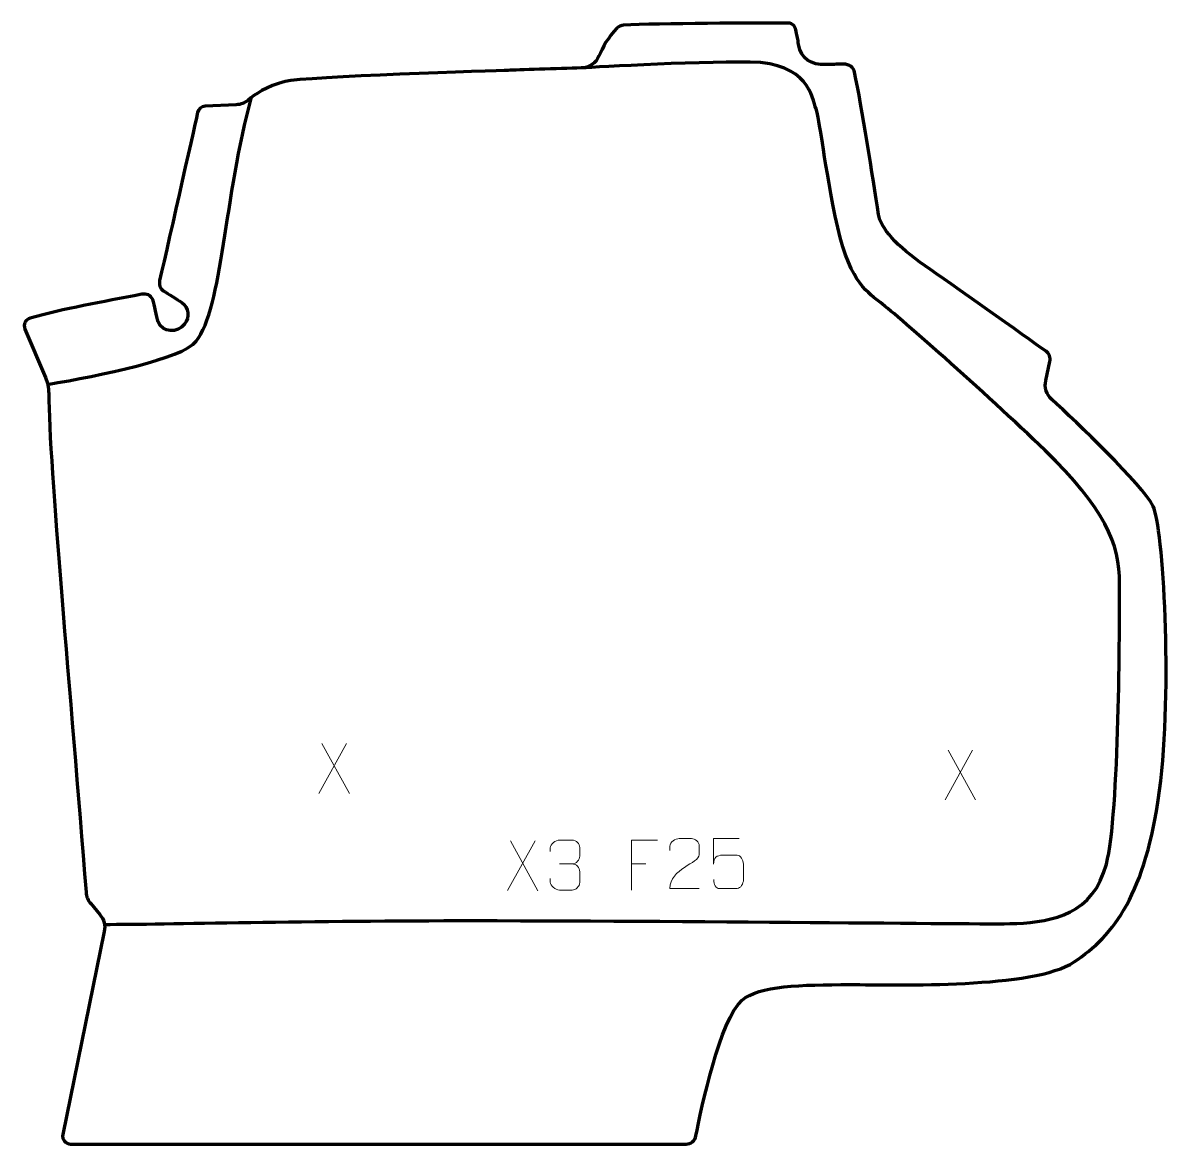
# Model space of a CAD drawing. Header units: millimetres. Extents: x -286 to 289, y -280 to 280.
import ezdxf

# ---------------------------------------------------------------- set-up
doc = ezdxf.new("R2010")
doc.units = ezdxf.units.MM
doc.header["$MEASUREMENT"] = 0
for name, color, linetype in [('layer 1', 7, 'Continuous'), ('layer 2', 7, 'Continuous'), ('layer 3', 7, 'Continuous')]:
    doc.layers.add(name, color=color, linetype=linetype)

msp = doc.modelspace()

# ---------------------------------------------------------------- linework, layer by layer
at = {"layer": 'layer 1', "color": 250, "lineweight": 9}
for points in [[(-124.253, -79.9302), (-124.253, -79.9302), (-137.9936, -104.826), (-137.9936, -104.826)], [(-136.539, -79.9302), (-136.539, -79.9302), (-122.7984, -104.8837), (-122.7984, -104.8837)], [(188.5375, -83.178), (188.5375, -83.178), (174.7969, -108.0738), (174.7969, -108.0738)], [(176.2515, -83.178), (176.2515, -83.178), (189.9921, -108.1315), (189.9921, -108.1315)], [(-30.0529, -128.4976), (-30.0529, -128.4976), (-43.7935, -153.3934), (-43.7935, -153.3934)], [(-42.3389, -128.4976), (-42.3389, -128.4976), (-28.5983, -153.4511), (-28.5983, -153.4511)], [(-17.7602, -140.1005), (-17.7602, -140.1005), (-11.5638, -140.1005), (-11.5638, -140.1005)], [(18.1699, -140.1005), (18.1699, -140.1005), (25.338, -140.1005), (25.338, -140.1005)]]:
    msp.add_open_spline(points, degree=3, dxfattribs=at)
for points, knots in [([(-22.4699, -133.8553), (-22.4699, -133.8553), (-22.4699, -131.9981), (-22.4699, -131.9981), (-22.4699, -131.9981), (-22.4842, -130.2562), (-19.8197, -128.1381), (-17.7606, -128.1608), (-17.7606, -128.1608), (-15.6965, -128.1608), (-13.6325, -128.1608), (-11.5688, -128.1608), (-11.5688, -128.1608), (-9.3743, -128.152), (-7.776, -129.9988), (-7.7316, -131.9109), (-7.7316, -131.9109), (-7.732, -133.346), (-7.732, -134.7811), (-7.7316, -136.2166), (-7.7316, -136.2166), (-7.7802, -137.8701), (-9.3828, -140.1001), (-11.5811, -140.0901), (-11.5811, -140.0901), (-9.3774, -140.1013), (-7.7694, -141.9045), (-7.7154, -143.964), (-7.7154, -143.964), (-7.7158, -145.7487), (-7.7158, -147.5334), (-7.7154, -149.3185), (-7.7154, -149.3185), (-7.7053, -151.3799), (-9.7602, -153.143), (-11.5811, -153.1349), (-11.5811, -153.1349), (-13.6464, -153.1346), (-15.7116, -153.1346), (-17.7772, -153.1349), (-17.7772, -153.1349), (-19.9458, -153.1234), (-22.4768, -150.7232), (-22.4954, -149.2614), (-22.4954, -149.2614), (-22.4954, -149.2614), (-22.4954, -147.3528), (-22.4954, -147.3528)], [0, 0, 0, 0, 0.07692308, 0.07692308, 0.07692308, 0.07692308, 0.15384615, 0.15384615, 0.15384615, 0.15384615, 0.23076923, 0.23076923, 0.23076923, 0.23076923, 0.30769231, 0.30769231, 0.30769231, 0.30769231, 0.38461538, 0.38461538, 0.38461538, 0.38461538, 0.46153846, 0.46153846, 0.46153846, 0.46153846, 0.53846154, 0.53846154, 0.53846154, 0.53846154, 0.61538462, 0.61538462, 0.61538462, 0.61538462, 0.69230769, 0.69230769, 0.69230769, 0.69230769, 0.76923077, 0.76923077, 0.76923077, 0.76923077, 0.84615385, 0.84615385, 0.84615385, 0.84615385, 1, 1, 1, 1]), ([(31.0439, -128.2208), (31.0439, -128.2208), (18.1699, -128.2208), (18.1699, -128.2208), (18.1699, -128.2208), (18.1699, -128.2208), (18.1699, -153.1744), (18.1699, -153.1744)], [0, 0, 0, 0, 0.33333333, 0.33333333, 0.33333333, 0.33333333, 1, 1, 1, 1]), ([(51.9995, -152.3699), (47.0851, -152.3696), (42.1707, -152.3696), (37.2566, -152.3699), (37.2566, -152.3699), (37.2566, -142.4376), (51.9076, -139.7964), (51.9995, -135.4861), (51.9995, -135.4861), (51.9992, -134.062), (51.9992, -132.6383), (51.9995, -131.215), (51.9995, -131.215), (51.9826, -129.1379), (49.8598, -127.4131), (48.1888, -127.3958), (48.1888, -127.3958), (46.1156, -127.3962), (44.0427, -127.3962), (41.9703, -127.3958), (41.9703, -127.3958), (40.1482, -127.3793), (37.3235, -129.1714), (37.2566, -131.265), (37.2566, -131.265), (37.2566, -131.265), (37.2566, -133.3198), (37.2566, -133.3198)], [0, 0, 0, 0, 0.125, 0.125, 0.125, 0.125, 0.25, 0.25, 0.25, 0.25, 0.375, 0.375, 0.375, 0.375, 0.5, 0.5, 0.5, 0.5, 0.625, 0.625, 0.625, 0.625, 0.75, 0.75, 0.75, 0.75, 1, 1, 1, 1]), ([(71.9936, -127.464), (71.9936, -127.464), (59.1419, -127.464), (59.1419, -127.464), (59.1419, -127.464), (59.1422, -131.6946), (59.1422, -135.9255), (59.1419, -140.1567), (59.1419, -140.1567), (59.1416, -136.8466), (60.7726, -135.7748), (63.5846, -135.7143), (63.5846, -135.7143), (66.0242, -135.714), (68.4637, -135.714), (70.9029, -135.7143), (70.9029, -135.7143), (72.5527, -135.7075), (74.0276, -138.088), (74.0561, -140.1567), (74.0561, -140.1567), (74.0558, -142.744), (74.0558, -145.3316), (74.0561, -147.9193), (74.0561, -147.9193), (74.1023, -149.8787), (72.6029, -152.315), (70.977, -152.3735), (70.977, -152.3735), (69.0205, -152.3732), (64.1255, -152.3732), (62.1685, -152.3735), (62.1685, -152.3735), (60.323, -152.3823), (59.2159, -150.4175), (59.1951, -147.8664)], [0, 0, 0, 0, 0.1, 0.1, 0.1, 0.1, 0.2, 0.2, 0.2, 0.2, 0.3, 0.3, 0.3, 0.3, 0.4, 0.4, 0.4, 0.4, 0.5, 0.5, 0.5, 0.5, 0.6, 0.6, 0.6, 0.6, 0.7, 0.7, 0.7, 0.7, 0.8, 0.8, 0.8, 0.8, 1, 1, 1, 1])]:
    msp.add_open_spline(points, degree=3, knots=knots, dxfattribs=at)
at = {"layer": 'layer 2', "color": 230, "lineweight": 200}
msp.add_open_spline([(-265.9821, -275.2096), (-265.9821, -275.2096), (-245.2239, -173.8184), (-245.2239, -173.8184), (-245.2239, -173.8184), (-244.6104, -170.8219), (-245.4081, -167.7097), (-247.3878, -165.375), (-247.3878, -165.375), (-247.3878, -165.375), (-252.0117, -159.9218), (-252.0117, -159.9218), (-252.0117, -159.9218), (-253.3685, -158.3219), (-254.1852, -156.339), (-254.3478, -154.2495), (-254.3478, -154.2495), (-261.9184, -56.9788), (-272.8143, 60.0663), (-272.9787, 94.9744), (-272.9787, 94.9744), (-272.9914, 97.7097), (-273.559, 100.4128), (-274.659, 102.9185), (-274.659, 102.9185), (-274.659, 102.9185), (-284.8483, 127.1279), (-284.8483, 127.1279), (-284.8483, 127.1279), (-285.8223, 129.3462), (-284.6112, 131.9162), (-282.2751, 132.5709), (-282.2751, 132.5709), (-265.4088, 137.2992), (-246.6611, 140.5761), (-226.4597, 144.5047), (-226.4597, 144.5047), (-224.2615, 144.9319), (-221.8122, 143.9519), (-221.0346, 141.8557), (-221.0346, 141.8557), (-220.038, 139.1682), (-219.2838, 133.4116), (-218.2872, 130.7242), (-218.2872, 130.7242), (-216.282, 125.3171), (-208.5795, 124.9315), (-205.0863, 129.5222), (-205.0863, 129.5222), (-205.0863, 129.5222), (-205.0863, 129.5222), (-205.0863, 129.5222), (-205.0863, 129.5222), (-202.4912, 132.9329), (-203.0233, 137.9493), (-206.5341, 140.4107), (-206.5341, 140.4107), (-208.7657, 141.9749), (-213.5014, 144.6956), (-215.7327, 146.2601), (-215.7327, 146.2601), (-217.3231, 147.3749), (-217.9817, 149.4129), (-217.5548, 151.3052), (-217.5548, 151.3052), (-212.817, 172.3018), (-198.604, 235.2914), (-198.604, 235.2914), (-198.604, 235.2914), (-198.2085, 237.0433), (-196.6895, 238.3164), (-194.8917, 238.4015), (-194.8917, 238.4015), (-194.8917, 238.4015), (-179.3455, 239.1391), (-179.3455, 239.1391), (-179.3455, 239.1391), (-177.1233, 239.2446), (-174.9936, 240.0779), (-173.3119, 241.5308), (-173.3119, 241.5308), (-170.2805, 244.1499), (-164.1863, 248.4486), (-154.8048, 250.7849), (-154.8048, 250.7849), (-145.2425, 253.1666), (-49.0213, 256.1486), (-43.4435, 256.3473), (-43.4435, 256.3473), (-39.3599, 256.493), (-18.0856, 257.1714), (-6.9801, 257.524), (-6.9801, 257.524), (-3.0915, 257.648), (0.3577, 260.0165), (1.8912, 263.5845), (1.8912, 263.5845), (3.6223, 267.6125), (6.5094, 273.0125), (10.8718, 277.4208), (10.8718, 277.4208), (11.7538, 278.3123), (12.9275, 278.8548), (14.1813, 278.9221), (14.1813, 278.9221), (31.2292, 279.837), (81.3946, 279.9784), (96.461, 280), (96.461, 280), (98.795, 280.0035), (100.0438, 277.9912), (100.452, 275.6982), (100.452, 275.6982), (100.8884, 273.2503), (101.1699, 272.2212), (101.6394, 269.2882), (101.6394, 269.2882), (102.8047, 262.0115), (107.8907, 258.9663), (115.2694, 259.2269), (115.2694, 259.2269), (119.0522, 259.3603), (119.9095, 259.3378), (123.9378, 259.4143), (123.9378, 259.4143), (127.1513, 259.475), (129.0259, 257.879), (129.5389, 255.4624), (129.5389, 255.4624), (133.2575, 237.9273), (138.6638, 202.9095), (141.528, 184.2843), (141.528, 184.2843), (142.5218, 177.8202), (150.4925, 168.4801), (164.8361, 158.6402), (164.8361, 158.6402), (177.1604, 150.1851), (214.8596, 123.4922), (225.2291, 116.0101), (225.2291, 116.0101), (226.8473, 114.8428), (227.6129, 112.8274), (227.1779, 110.8825), (227.1779, 110.8825), (227.1779, 110.8825), (225.0753, 101.4697), (225.0753, 101.4697), (225.0753, 101.4697), (224.296, 97.9818), (225.4433, 94.3457), (228.087, 91.9352), (228.087, 91.9352), (240.3111, 80.7881), (273.111, 49.478), (278.6877, 38.6753), (278.6877, 38.6753), (283.7677, 28.8349), (288.6286, -52.7857), (281.8761, -103.4706), (281.8761, -103.4706), (275.0029, -155.0577), (259.2641, -175.6328), (239.2429, -189.0514), (239.2429, -189.0514), (219.2217, -202.4703), (151.3892, -200.3829), (127.1844, -200.3829), (127.1844, -200.3829), (102.9797, -200.3829), (81.5361, -200.9361), (73.3964, -208.1359), (73.3964, -208.1359), (62.3143, -217.9375), (53.0041, -262.2683), (50.3519, -275.9596), (50.3519, -275.9596), (49.8972, -278.3066), (47.8387, -279.9999), (45.443, -279.9999), (45.443, -279.9999), (45.443, -279.9999), (-262.0631, -279.9999), (-262.0631, -279.9999), (-262.0631, -279.9999), (-264.5939, -279.9999), (-266.4886, -277.684), (-265.9821, -275.2096)], degree=3, knots=[0, 0, 0, 0, 0.02083333, 0.02083333, 0.02083333, 0.02083333, 0.04166667, 0.04166667, 0.04166667, 0.04166667, 0.0625, 0.0625, 0.0625, 0.0625, 0.08333333, 0.08333333, 0.08333333, 0.08333333, 0.10416667, 0.10416667, 0.10416667, 0.10416667, 0.125, 0.125, 0.125, 0.125, 0.14583333, 0.14583333, 0.14583333, 0.14583333, 0.16666667, 0.16666667, 0.16666667, 0.16666667, 0.1875, 0.1875, 0.1875, 0.1875, 0.20833333, 0.20833333, 0.20833333, 0.20833333, 0.22916667, 0.22916667, 0.22916667, 0.22916667, 0.25, 0.25, 0.25, 0.25, 0.27083333, 0.27083333, 0.27083333, 0.27083333, 0.29166667, 0.29166667, 0.29166667, 0.29166667, 0.3125, 0.3125, 0.3125, 0.3125, 0.33333333, 0.33333333, 0.33333333, 0.33333333, 0.35416667, 0.35416667, 0.35416667, 0.35416667, 0.375, 0.375, 0.375, 0.375, 0.39583333, 0.39583333, 0.39583333, 0.39583333, 0.41666667, 0.41666667, 0.41666667, 0.41666667, 0.4375, 0.4375, 0.4375, 0.4375, 0.45833333, 0.45833333, 0.45833333, 0.45833333, 0.47916667, 0.47916667, 0.47916667, 0.47916667, 0.5, 0.5, 0.5, 0.5, 0.52083333, 0.52083333, 0.52083333, 0.52083333, 0.54166667, 0.54166667, 0.54166667, 0.54166667, 0.5625, 0.5625, 0.5625, 0.5625, 0.58333333, 0.58333333, 0.58333333, 0.58333333, 0.60416667, 0.60416667, 0.60416667, 0.60416667, 0.625, 0.625, 0.625, 0.625, 0.64583333, 0.64583333, 0.64583333, 0.64583333, 0.66666667, 0.66666667, 0.66666667, 0.66666667, 0.6875, 0.6875, 0.6875, 0.6875, 0.70833333, 0.70833333, 0.70833333, 0.70833333, 0.72916667, 0.72916667, 0.72916667, 0.72916667, 0.75, 0.75, 0.75, 0.75, 0.77083333, 0.77083333, 0.77083333, 0.77083333, 0.79166667, 0.79166667, 0.79166667, 0.79166667, 0.8125, 0.8125, 0.8125, 0.8125, 0.83333333, 0.83333333, 0.83333333, 0.83333333, 0.85416667, 0.85416667, 0.85416667, 0.85416667, 0.875, 0.875, 0.875, 0.875, 0.89583333, 0.89583333, 0.89583333, 0.89583333, 0.91666667, 0.91666667, 0.91666667, 0.91666667, 0.9375, 0.9375, 0.9375, 0.9375, 0.95833333, 0.95833333, 0.95833333, 0.95833333, 1, 1, 1, 1], dxfattribs=at)
at = {"layer": 'layer 3', "color": 142, "lineweight": 200}
for points, knots in [([(-245.1424, -170.2767), (-215.8251, -170.2767), (-141.1922, -168.3632), (-60.5757, -168.4063), (-60.5757, -168.4063), (62.5888, -168.4719), (199.7195, -170.4359), (210.5561, -169.834), (210.5561, -169.834), (228.4854, -168.8378), (248.8054, -165.2522), (255.3794, -140.151), (255.3794, -140.151), (261.9537, -115.0498), (261.9537, -20.0181), (261.9537, -0.0001), (261.9537, -0.0001), (261.9537, 20.0184), (254.5824, 37.35), (224.7, 66.4355), (224.7, 66.4355), (194.818, 95.5209), (148.6002, 135.7623), (141.8266, 140.9418), (141.8266, 140.9418), (135.0532, 146.1216), (126.2881, 151.6993), (119.9131, 183.5743), (119.9131, 183.5743), (113.5384, 215.4484), (112.2948, 231.5238), (110.3027, 237.1019), (110.3027, 237.1019), (108.3109, 242.6797), (106.5618, 260.0727), (77.4764, 260.4713), (77.4764, 260.4713), (48.3909, 260.8696), (-6.9801, 257.5242), (-6.9801, 257.5242)], [0, 0, 0, 0, 0.09090909, 0.09090909, 0.09090909, 0.09090909, 0.18181818, 0.18181818, 0.18181818, 0.18181818, 0.27272727, 0.27272727, 0.27272727, 0.27272727, 0.36363636, 0.36363636, 0.36363636, 0.36363636, 0.45454545, 0.45454545, 0.45454545, 0.45454545, 0.54545455, 0.54545455, 0.54545455, 0.54545455, 0.63636364, 0.63636364, 0.63636364, 0.63636364, 0.72727273, 0.72727273, 0.72727273, 0.72727273, 0.81818182, 0.81818182, 0.81818182, 0.81818182, 1, 1, 1, 1]), ([(-273.5038, 99.4455), (-246.9417, 103.9876), (-206.4238, 112.1807), (-199.3372, 121.0204), (-199.3372, 121.0204), (-186.0815, 137.5554), (-185.3336, 193.5691), (-171.6131, 242.9076)], [0, 0, 0, 0, 0.33333333, 0.33333333, 0.33333333, 0.33333333, 1, 1, 1, 1])]:
    msp.add_open_spline(points, degree=3, knots=knots, dxfattribs=at)

doc.saveas('drawing.dxf')
